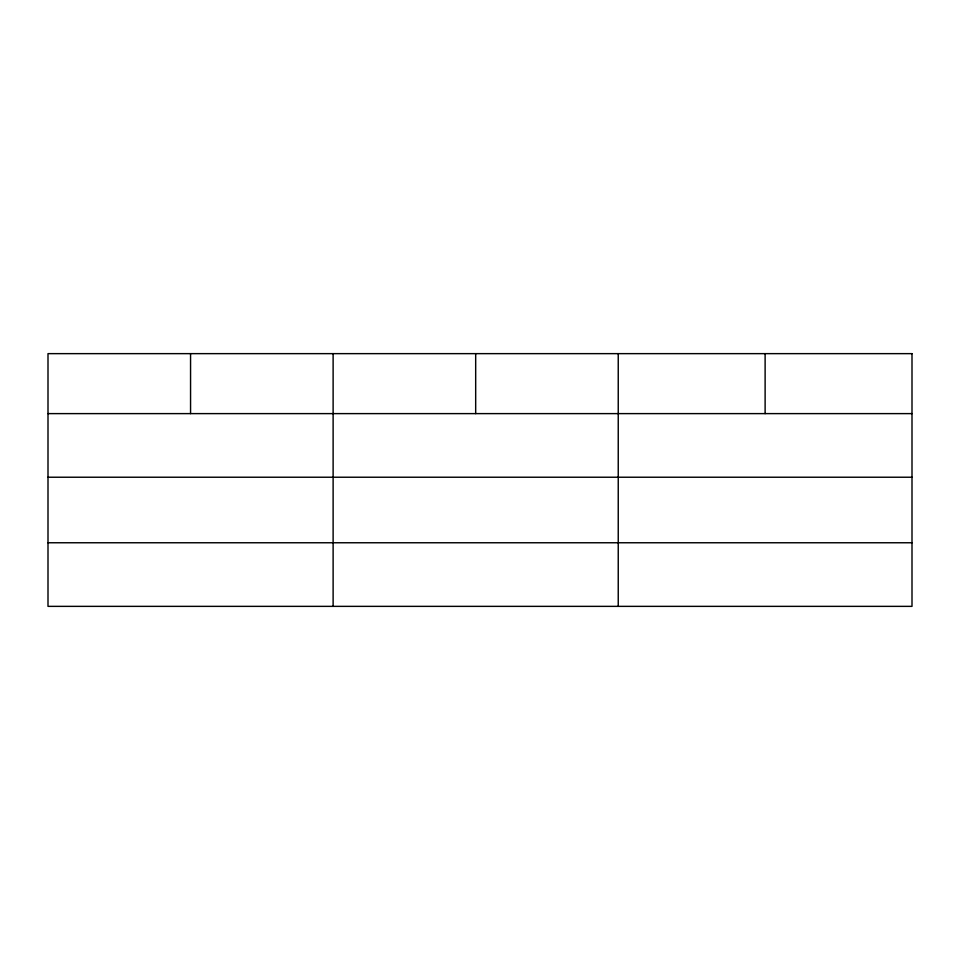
<?xml version="1.0" encoding="UTF-8"?>
<svg xmlns="http://www.w3.org/2000/svg" width="960" height="960" viewBox="0 0 960 960"><rect width="100%" height="100%" fill="white"/><g stroke="black" fill="none" stroke-linecap="round" stroke-linejoin="round"><path stroke-width="1.44" d="M48 413.616L912 413.616M48 477.228L912 477.228M48 542.76L912 542.76M765.12 353.64L765.12 413.616M618.24 353.64L618.24 606.36M475.68 353.64L475.68 413.616M333.12 353.64L333.12 606.36M190.56 353.64L190.56 413.616M912 353.64L48 353.64L48 606.36L912 606.36L912 353.64"/></g></svg>
